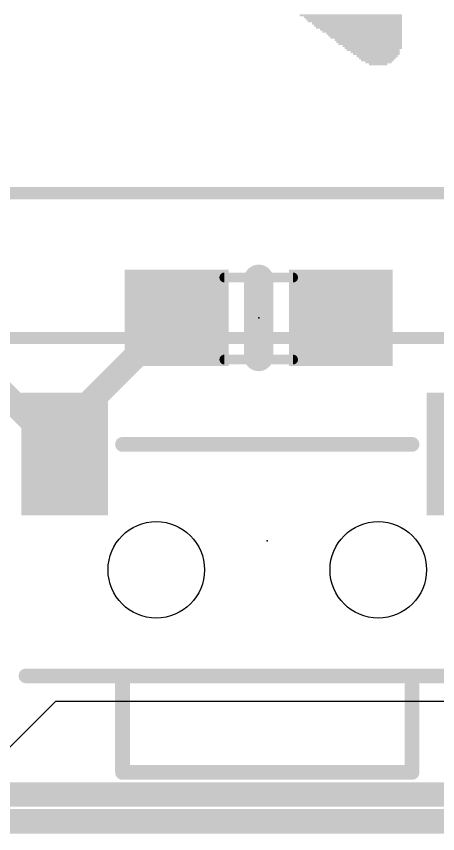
# Model space of a CAD drawing. Extents: x -59 to 59, y -28 to 22.
# Drawn here: x 25.5 to 29.87, y -28.42 to -19.95 of the extents above; entities that cross this region are included whole.
import ezdxf

# ---------------------------------------------------------------- set-up
doc = ezdxf.new("R2010")
doc.units = 0
for name, color, linetype in [('1', 12, 'CONTINUOUS'), ('16', 5, 'CONTINUOUS'), ('20', 4, 'CONTINUOUS'), ('200', 132, 'CONTINUOUS'), ('21', 40, 'CONTINUOUS'), ('22', 6, 'CONTINUOUS'), ('23', 53, 'CONTINUOUS'), ('51', 253, 'CONTINUOUS')]:
    doc.layers.add(name, color=color, linetype=linetype)

# ---------------------------------------------------------------- blocks, each defined once
blk = doc.blocks.new('RECT')
blk.add_solid([(-0.5, -0.5), (0.5, -0.5), (-0.5, 0.5), (0.5, 0.5)])

msp = doc.modelspace()

# ---------------------------------------------------------------- linework, layer by layer
at = {"layer": '1', "const_width": 0.254}
for points in [[(23.93, -22.4155), (26.0018, -24.4873)], [(27.1338, -23.0759), (26.0018, -24.2079)], [(27.1629, -23.0759), (27.1338, -23.0759)], [(26.0018, -24.4873), (26.0018, -24.2079)], [(48.3964, -28.2956), (17.3576, -28.2956)]]:
    msp.add_lwpolyline(points, dxfattribs=at)
at = {"layer": '1', "const_width": 0.127}
for points in [[(27.1338, -23.0124, 1), (27.1338, -23.1394)], [(27.1787, -23.1208, 1), (27.0889, -23.031)], [(27.1629, -23.1394, 1), (27.1629, -23.0124)], [(26.0653, -24.2079, 1), (25.9383, -24.2079)], [(25.9569, -24.163, 1), (26.0467, -24.2528)], [(25.9569, -24.5322, 1), (26.0467, -24.4424)], [(25.9383, -24.4873, 1), (26.0653, -24.4873)]]:
    msp.add_lwpolyline(points, format="xyb", dxfattribs=at)
at = {"layer": '16', "const_width": 0.254}
msp.add_lwpolyline([(48.6758, -28.0162), (17.0782, -28.0162)], dxfattribs=at)
at = {"layer": '20'}
for p, q in [((25.908, -27.051), (25.019, -27.94)), ((30.3022, -27.051), (25.908, -27.051))]:
    msp.add_line(p, q, dxfattribs=at)
for centre in [(26.9518, -25.6873), (29.2518, -25.6873)]:
    msp.add_circle(centre, 0.5, dxfattribs=at)
at = {"layer": '21'}
for points, const_width in [([(28.0129, -23.4759), (28.0129, -22.6759)], 0.3048), ([(26.6018, -24.3873), (29.6018, -24.3873)], 0.1524), ([(25.6018, -26.7873), (26.6018, -26.7873)], 0.1524), ([(26.6018, -26.7873), (29.6018, -26.7873)], 0.1524), ([(26.6018, -26.7873), (26.6018, -27.7873)], 0.1524), ([(29.6018, -26.7873), (30.6018, -26.7873)], 0.1524), ([(29.6018, -27.7873), (29.6018, -26.7873)], 0.1524), ([(26.6018, -27.7873), (29.6018, -27.7873)], 0.1524)]:
    msp.add_lwpolyline(points, dxfattribs=dict(at, const_width=const_width))
for points, const_width in [([(28.0891, -22.6759, 1), (27.9367, -22.6759)], 0.1524), ([(27.9367, -23.4759, 1), (28.0891, -23.4759)], 0.1524), ([(26.6018, -24.3492, 1), (26.6018, -24.4254)], 0.0762), ([(29.6018, -24.4254, 1), (29.6018, -24.3492)], 0.0762), ([(25.6018, -26.7492, 1), (25.6018, -26.8254)], 0.0762), ([(26.6018, -26.7492, 1), (26.6018, -26.8254)], 0.0762), ([(26.6399, -26.7873, 1), (26.5637, -26.7873)], 0.0762), ([(26.6018, -26.8254, 1), (26.6018, -26.7492)], 0.0762), ([(29.6018, -26.7492, 1), (29.6018, -26.8254)], 0.0762), ([(29.6399, -26.7873, 1), (29.5637, -26.7873)], 0.0762), ([(29.6018, -26.8254, 1), (29.6018, -26.7492)], 0.0762), ([(26.6018, -27.7492, 1), (26.6018, -27.8254)], 0.0762), ([(26.5637, -27.7873, 1), (26.6399, -27.7873)], 0.0762), ([(29.5637, -27.7873, 1), (29.6399, -27.7873)], 0.0762), ([(29.6018, -27.8254, 1), (29.6018, -27.7492)], 0.0762)]:
    msp.add_lwpolyline(points, format="xyb", dxfattribs=dict(at, const_width=const_width))
at = {"layer": '22', "const_width": 0.127}
for points in [[(18.1975, -21.784), (45.3975, -21.784)], [(16.0375, -23.284), (47.5575, -23.284)]]:
    msp.add_lwpolyline(points, dxfattribs=at)
at = {"layer": '23'}
for p in [(28.0129, -23.0759), (28.1018, -25.3873)]:
    msp.add_point(p, dxfattribs=at)
at = {"layer": '51', "const_width": 0.1016}
for points in [[(28.3689, -22.6569), (27.6569, -22.6569)], [(28.3689, -23.5079), (27.6569, -23.5079)]]:
    msp.add_lwpolyline(points, dxfattribs=at)
at = {"layer": '51', "const_width": 0.0508}
for points in [[(27.6569, -22.6315, 1), (27.6569, -22.6823)], [(28.3689, -22.6823, 1), (28.3689, -22.6315)], [(27.6569, -23.4825, 1), (27.6569, -23.5333)], [(28.3689, -23.5333, 1), (28.3689, -23.4825)]]:
    msp.add_lwpolyline(points, format="xyb", dxfattribs=at)

# ---------------------------------------------------------------- block references
at = {"layer": '1', "xscale": 1.075, "rotation": 180}
for p in [(27.1629, -23.0759), (28.8629, -23.0759)]:
    msp.add_blockref('RECT', p, dxfattribs=at)
at = {"layer": '1', "xscale": 1.27, "yscale": 0.9, "rotation": 90}
for p in [(26.0018, -24.4873), (30.2018, -24.4873)]:
    msp.add_blockref('RECT', p, dxfattribs=at)
at = {"layer": '200'}
for p, xscale, yscale in [((28.9674, -19.939), 1.0592, 0.0213), ((28.989, -19.9602), 1.016, 0.0211), ((28.9992, -19.9813), 0.9957, 0.0211), ((29.0093, -20.0025), 0.9754, 0.0213), ((29.0309, -20.0237), 0.9322, 0.0211), ((29.0411, -20.0448), 0.9119, 0.0211), ((29.0525, -20.066), 0.889, 0.0213), ((29.0728, -20.0872), 0.8484, 0.0211), ((29.0843, -20.1083), 0.8255, 0.0211), ((29.1046, -20.1295), 0.7849, 0.0213), ((29.116, -20.1507), 0.762, 0.0211), ((29.1262, -20.1718), 0.7417, 0.0211), ((29.1478, -20.193), 0.6985, 0.0213), ((29.1579, -20.2142), 0.6782, 0.0211), ((29.1681, -20.2353), 0.6579, 0.0211), ((29.1897, -20.2565), 0.6147, 0.0213), ((29.1998, -20.2777), 0.5944, 0.0211), ((29.1998, -20.2988), 0.5486, 0.0211), ((29.2202, -20.32), 0.508, 0.0213), ((29.2316, -20.3412), 0.4851, 0.0211), ((29.2417, -20.3623), 0.4242, 0.0211), ((29.243, -20.3835), 0.381, 0.0213), ((29.2417, -20.4047), 0.3378, 0.0211), ((29.2532, -20.4258), 0.2743, 0.0211), ((29.2519, -20.447), 0.1905, 0.0213)]:
    msp.add_blockref('RECT', p, dxfattribs=dict(at, xscale=xscale, yscale=yscale))
at = {"layer": '51', "xscale": 0.5001, "yscale": 0.95, "rotation": 180}
for p in [(27.4327, -23.081), (28.6011, -23.081)]:
    msp.add_blockref('RECT', p, dxfattribs=at)

doc.saveas('drawing.dxf')
